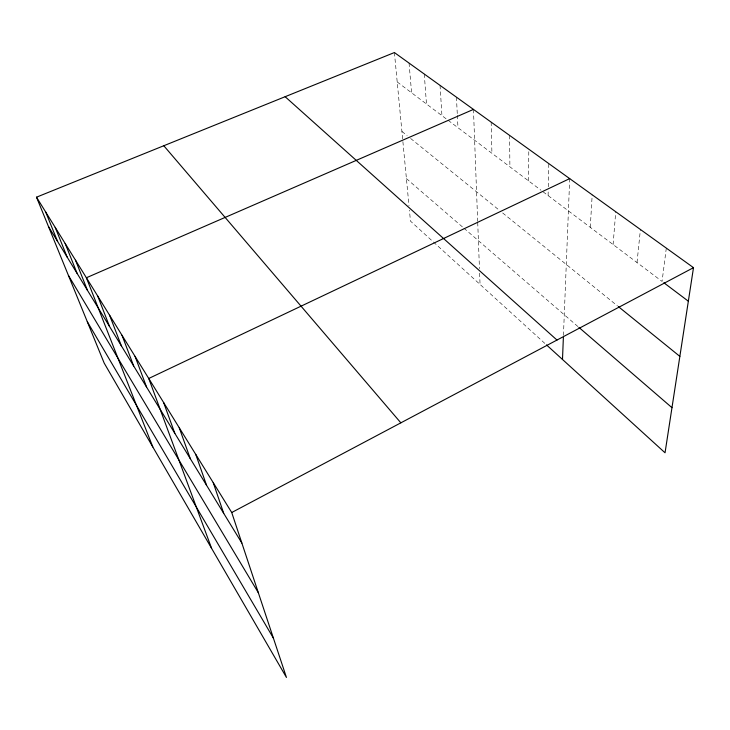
<?xml version="1.0" encoding="UTF-8"?>
<svg xmlns="http://www.w3.org/2000/svg" width="730" height="730" viewBox="0 0 730 730"><rect width="100%" height="100%" fill="white"/><g stroke="black" fill="none" stroke-linecap="round" stroke-linejoin="round"><path stroke-width="0.55" stroke-dasharray="3.65 2.74" d="M528.611 180.912L528.803 149.212M548.102 195.594L548.203 191.178M548.303 186.77L548.814 163.602M563.451 335.417L569.701 178.622M590.269 227.34L592.194 194.8M613.109 244.541L615.737 211.736M637.016 262.545L640.411 229.485M666.308 248.1L662.064 281.415L541.897 190.922M397.202 81.961L447.289 119.674M448.174 120.34L541.012 190.256M401.92 131.418L407.13 135.634M410.607 138.454L499.201 210.158M502.642 212.95L617.47 305.888M406.418 178.594L463.012 227.413M463.869 228.152L578.041 326.648M544.808 343.374L410.47 221.117L409.421 210.13M394.401 52.551L409.001 205.732M409.055 63.09L411.583 92.792M424.267 74.031L426.484 104.016M440.044 85.374L441.942 115.65M456.433 97.163L457.29 114.135M457.345 115.276L457.975 127.723M473.46 109.409L477.675 221.336M477.721 222.468L479.455 268.64M479.628 273.148L480.048 284.435M491.171 122.147L491.92 153.282M509.604 135.397L509.896 166.823"/><path stroke-width="1.09" d="M562.492 359.461L563.368 337.588M36.5 197.182L231.729 512.515L286.443 677.449L104.18 363.093L36.5 197.182L394.401 52.551L693.5 267.664L665.039 452.792L546.496 344.907M231.729 512.515L693.5 267.664M569.701 178.622L148.747 378.478L211.59 548.339M473.46 109.409L86.386 277.756L152.825 446.988M663.88 282.775L688.344 301.198M618.337 306.591L679.858 356.386M578.908 327.387L671.974 407.668M285.138 96.707L556.972 340.052M163.794 145.735L400.852 422.834M48.454 226.492L241.876 543.093M68.419 275.429L258.347 592.733M87.299 321.711L273.394 638.111M45.661 211.983L57.624 241.502M55.206 227.395L67.169 257.124M65.153 243.464L77.106 273.385M75.537 260.236L87.463 290.348M97.72 296.07L109.555 326.502M109.591 315.232L121.353 345.81M122.019 335.307L133.69 366.013M135.059 356.368L146.611 387.165M163.593 402.449L174.835 433.355M179.233 427.725L190.275 458.623M195.759 454.407L206.544 485.258M213.224 482.63L223.718 513.373"/></g></svg>
